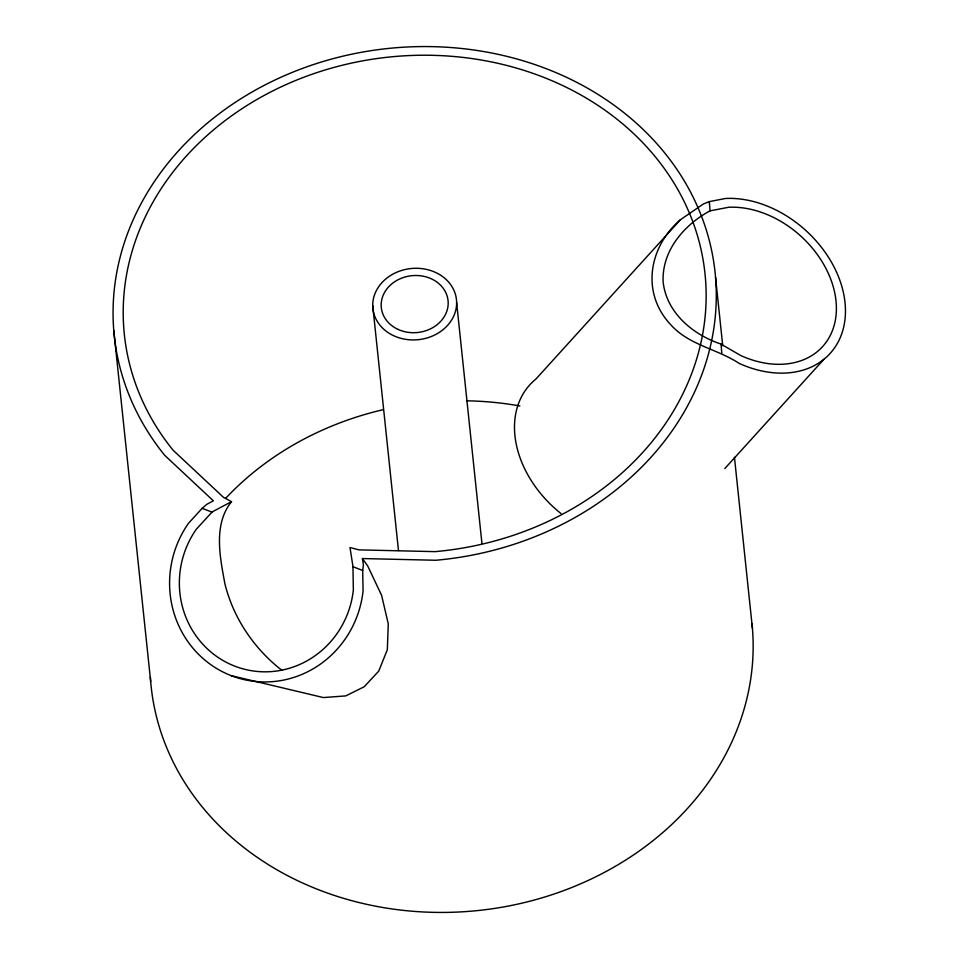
<?xml version="1.0" encoding="UTF-8"?>
<svg xmlns="http://www.w3.org/2000/svg" width="959" height="959" viewBox="0 0 959 959"><rect width="100%" height="100%" fill="white"/><g stroke="black" fill="none" stroke-linecap="round" stroke-linejoin="round"><path stroke-width="1.44" d="M231.527 501.665L212.215 511.878L196.379 529.152A90.53 87.077 -76.6 0 0 234.811 666.169A90.53 87.077 -76.6 0 0 353.356 589.941L352.948 566.385L349.987 547.541L359.11 549.879L435.062 551.641A291.908 248.357 -6 0 0 697.481 235.746A291.908 248.357 -6 0 0 296.079 80.304A291.908 248.357 -6 0 0 173.064 450.191L223.495 497.361L231.527 501.665C213.066 524.525 220.031 557.275 224.885 583.695C233.313 618.064 254.087 648.775 281.97 670.377M231.239 675.663A100.683 96.847 -76.6 0 0 363.077 590.888L362.694 570.485L363.413 564.875L362.418 558.546L435.77 560.26A302.061 257 -6 0 0 707.322 233.361A302.061 257 -6 0 0 291.956 72.512A302.061 257 -6 0 0 164.66 455.273L213.366 500.826L206.892 504.266L202.169 508.318L188.503 523.29A100.683 96.847 -76.6 0 0 231.239 675.663L323.363 697.565L345.755 695.898L364.18 686.776L378.733 671.12L387.316 649.77L388.287 623.901L381.586 595.287L367.669 565.882L362.418 558.546M680.411 219.743C648.895 246.811 640.828 292.723 670.497 324.442C688.874 345.276 717.056 348.752 739.173 363.413A100.683 74.694 42.2 0 0 845.191 304.363A100.683 74.694 42.2 0 0 725.591 198.465L709.312 201.606L703.271 204.039L680.411 219.743L536.045 378.925A100.683 74.694 42.2 0 0 561.039 513.592M724.788 468.591L823.913 359.289M710.068 210.848L709.732 210.98C683.779 225.149 661.602 251.018 663.137 282.09C666.649 312.862 692.782 334.583 720.677 343.957L740.827 355.573A90.53 67.166 42.2 0 0 836.152 302.493A90.53 67.166 42.2 0 0 728.612 207.264L710.068 210.848L709.312 201.606M202.169 508.318L211.951 512.106M352.912 566.697L362.694 570.485M715.546 277.439L722.738 345.815M734.45 457.299L752.419 628.241M456.64 302.744A42.028 35.759 -6 0 1 393.849 335.794A42.028 35.759 -6 0 1 393.55 273.771A42.028 35.759 -6 0 1 456.64 302.744L481.933 543.381M372.715 305.465L398.476 550.562M113.809 330.759L150.683 681.561M721.036 344.029L721.791 353.272M752.012 623.806A302.061 257 -6 0 1 472.643 911.05A302.061 257 -6 0 1 150.359 677.126M225.785 498.212A291.908 248.357 -6 0 1 383.288 409.649M466.482 400.802A291.908 248.357 -6 0 1 519.898 405.969M398.045 329.405A33.565 28.554 -6 0 0 448.189 303.02A33.565 28.554 -6 0 0 397.805 279.884A33.565 28.554 -6 0 0 398.045 329.405"/></g></svg>
